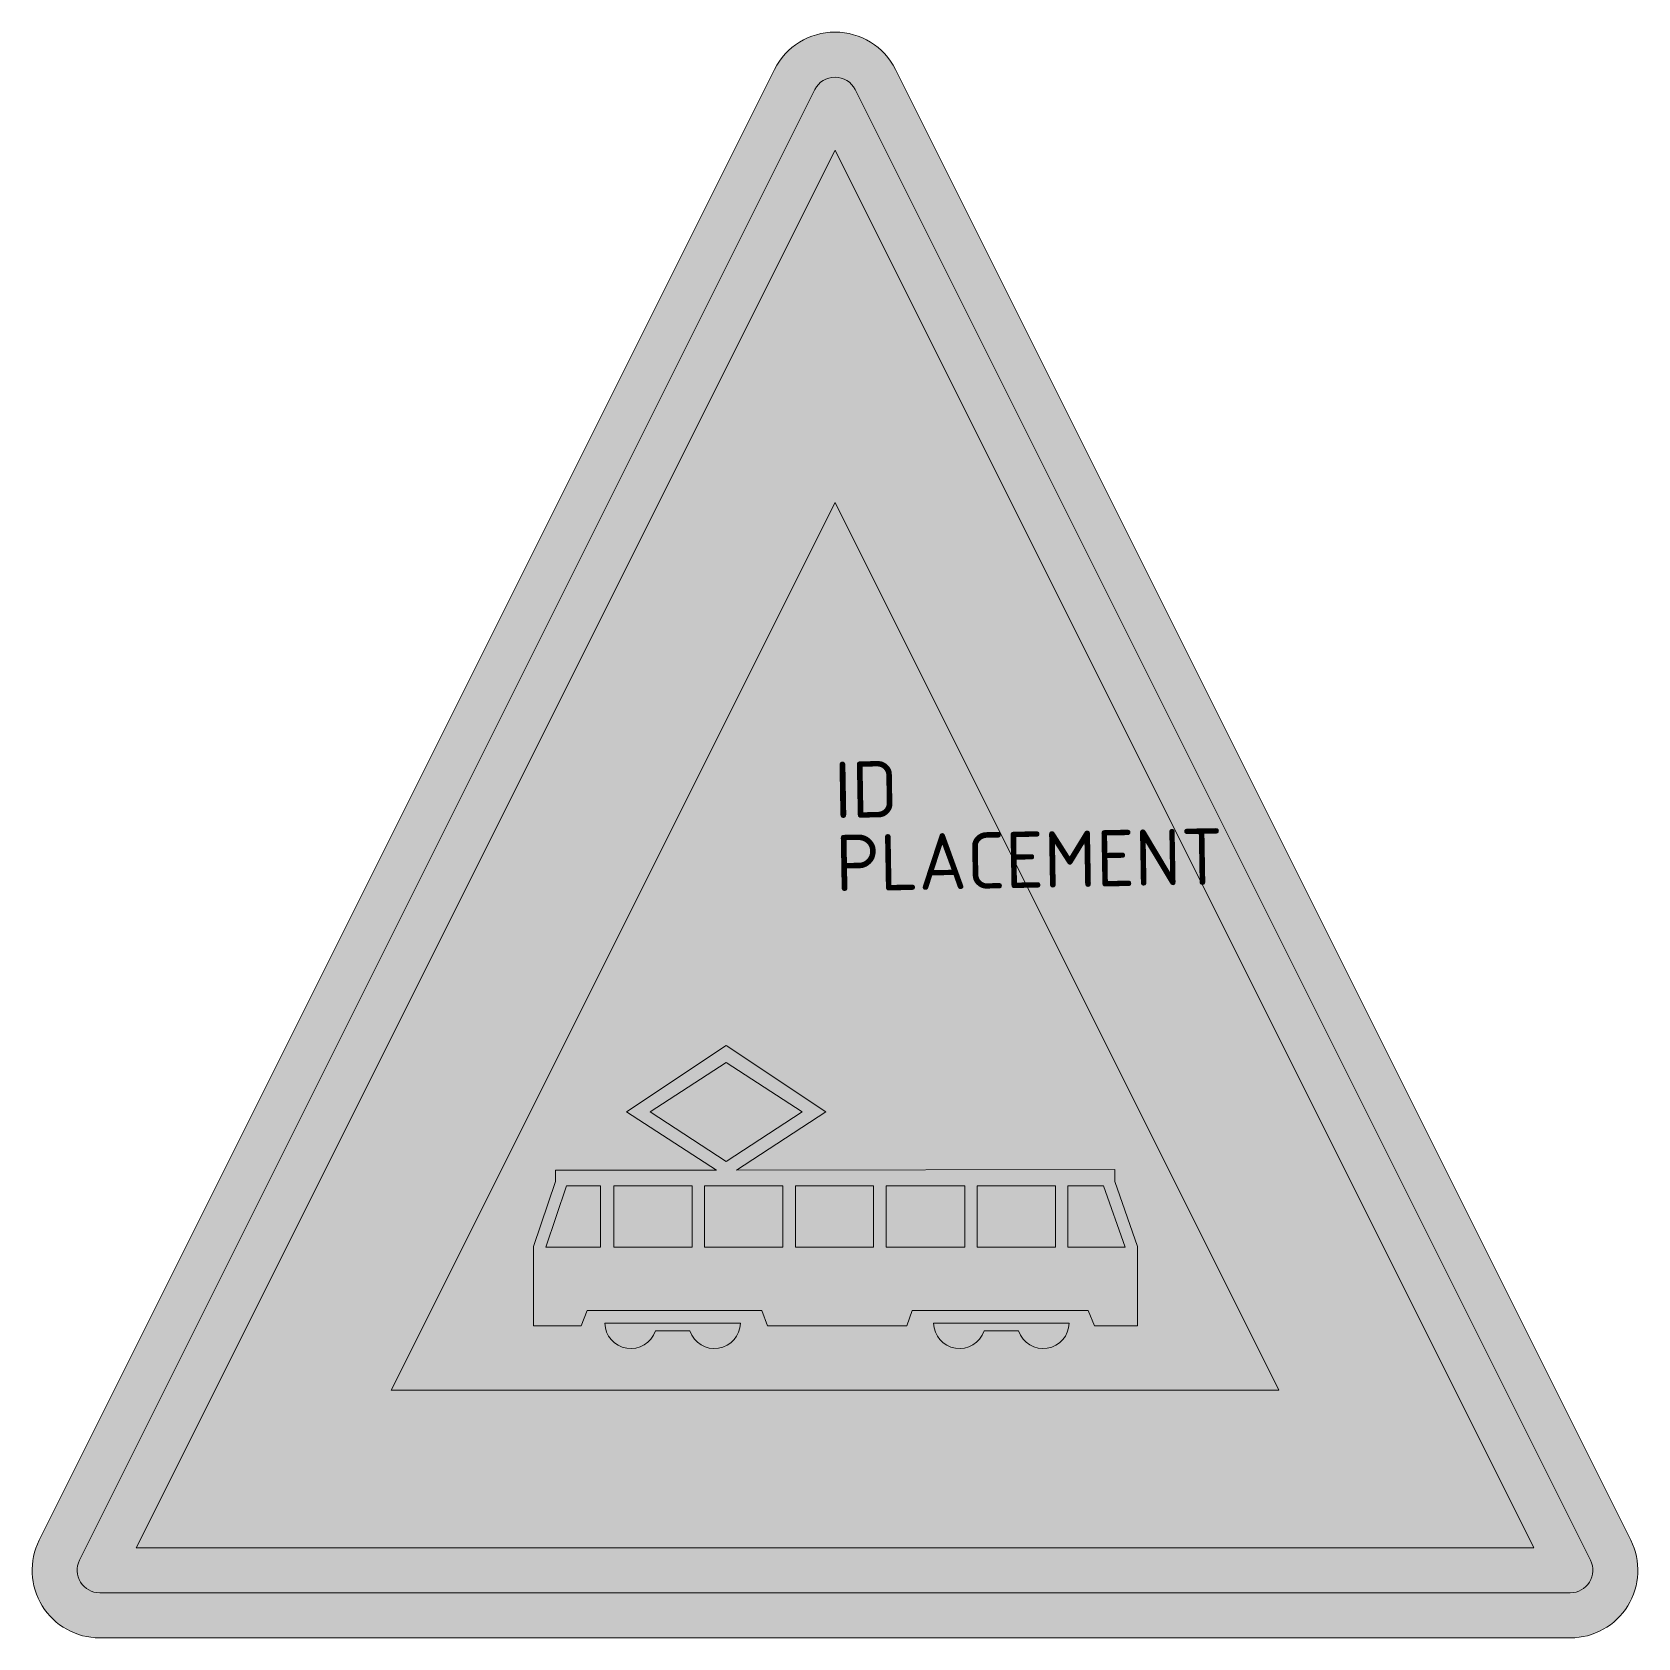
# Model space of a CAD drawing. Extents: x -3.56 to 3.56, y -3.56 to 3.56.
import ezdxf
from ezdxf.enums import TextEntityAlignment as Align

# ---------------------------------------------------------------- set-up
doc = ezdxf.new("R2010")
doc.units = 0
doc.styles.add('NLCS-ISO', font='NLCS-ISO.ttf', dxfattribs={"height": 0.25})

msp = doc.modelspace()

# ---------------------------------------------------------------- hatches: boundary and pattern name
at = {"true_color": 0xbb1e10}
h = msp.add_hatch(color=22, dxfattribs=at)
h.dxf.hatch_style = 1
h.paths.add_polyline_path([(0, -3.3646), (-3.2646, -3.3646, -0.557537), (-3.354, -3.2199), (-0.0894, 3.3093, -0.284079), (0, 3.3646), (0, 3.5646, 0.284079), (-0.2683, 3.3988), (-3.5329, -3.1304, 0.557537), (-3.2646, -3.5646), (0, -3.5646)])
h = msp.add_hatch(color=22, dxfattribs=at)
h.dxf.hatch_style = 1
h.paths.add_polyline_path([(3.5329, -3.1304), (0.2683, 3.3988, 0.284079), (0, 3.5646), (0, 3.3646, -0.284079), (0.0894, 3.3093), (3.354, -3.2199, -0.557537), (3.2646, -3.3646), (0, -3.3646), (0, -3.5646), (3.2646, -3.5646, 0.557537)])
at = {"true_color": 0xf1f0ea}
h = msp.add_hatch(color=7, dxfattribs=at)
h.dxf.hatch_style = 1
h.paths.add_polyline_path([(0, 3.041), (0, 3.3646, 0.284079), (-0.0894, 3.3093), (-3.354, -3.2199, 0.557537), (-3.2646, -3.3646), (0, -3.3646), (0, -3.1646), (-3.1028, -3.1646)])
h = msp.add_hatch(color=7, dxfattribs=at)
h.dxf.hatch_style = 1
h.paths.add_polyline_path([(0.0894, 3.3093, 0.284079), (0, 3.3646), (0, 3.041), (3.1028, -3.1646), (0, -3.1646), (0, -3.3646), (3.2646, -3.3646, 0.557537), (3.354, -3.2199)])
at = {"true_color": 0xbb1e10}
h = msp.add_hatch(color=22, dxfattribs=at)
h.dxf.hatch_style = 1
h.paths.add_polyline_path([(0, 3.041), (-3.1028, -3.1646), (0, -3.1646), (0, -2.4646), (-1.9702, -2.4646), (0, 1.4757)], flags=17)
h = msp.add_hatch(color=22, dxfattribs=at)
h.dxf.hatch_style = 1
h.paths.add_polyline_path([(0, 3.041), (0, 1.4757), (1.9702, -2.4646), (0, -2.4646), (0, -3.1646), (3.1028, -3.1646)], flags=17)
at = {"true_color": 0xf1f0ea}
h = msp.add_hatch(color=7, dxfattribs=at)
h.dxf.hatch_style = 1
h.paths.add_polyline_path([(0, 1.4757), (-1.9702, -2.4646), (1.9702, -2.4646)])
h.paths.add_polyline_path([(-0.0403, -1.2284), (-0.4378, -1.4875), (1.243, -1.485), (1.243, -1.5379), (1.3436, -1.8272), (1.3436, -2.1795), (1.1524, -2.1795), (1.1247, -2.1116), (0.3422, -2.1116), (0.3196, -2.1795), (-0.2994, -2.1795), (-0.3246, -2.1116), (-1.0996, -2.1116), (-1.1272, -2.1795), (-1.3386, -2.1795), (-1.3386, -1.8272), (-1.2405, -1.5379), (-1.2405, -1.4875), (-0.5259, -1.4875), (-0.9259, -1.2284), (-0.4831, -0.934)], flags=16)
h.paths.add_polyline_path([(-0.1459, -1.2284), (-0.4831, -1.4498), (-0.8203, -1.2284), (-0.4831, -1.0095)], flags=0)
h.paths.add_polyline_path([(-0.2315, -1.558), (-0.2315, -1.8297), (-0.5787, -1.8297), (-0.5787, -1.558)], flags=0)
h.paths.add_polyline_path([(-0.1761, -1.558), (0.1711, -1.558), (0.1711, -1.8297), (-0.1761, -1.8297)], flags=0)
h.paths.add_polyline_path([(-0.6341, -1.558), (-0.6341, -1.8297), (-0.9813, -1.8297), (-0.9813, -1.558)], flags=0)
h.paths.add_polyline_path([(0.2265, -1.558), (0.5762, -1.558), (0.5762, -1.8297), (0.2265, -1.8297)], flags=0)
h.paths.add_polyline_path([(-1.0417, -1.558), (-1.0417, -1.8297), (-1.2832, -1.8297), (-1.1927, -1.558)], flags=0)
h.paths.add_polyline_path([(0.6316, -1.558), (0.9788, -1.558), (0.9788, -1.8297), (0.6316, -1.8297)], flags=0)
h.paths.add_polyline_path([(-0.4202, -2.1669, -0.841604), (-0.6441, -2.2021), (-0.7976, -2.2021, -0.841709), (-1.0216, -2.1669)], flags=16)
h.paths.add_polyline_path([(1.0342, -1.558), (1.1927, -1.558), (1.2883, -1.8297), (1.0342, -1.8297)], flags=0)
h.paths.add_polyline_path([(0.4378, -2.1669), (1.0392, -2.1669, -0.841604), (0.8153, -2.2021), (0.6618, -2.2021, -0.841709)], flags=16)
at = {"true_color": 0x2a292a}
h = msp.add_hatch(color=250, dxfattribs=at)
h.dxf.hatch_style = 1
h.paths.add_polyline_path([(1.243, -1.485), (-0.4378, -1.4875), (-0.0403, -1.2284), (-0.4831, -0.934), (-0.9259, -1.2284), (-0.5259, -1.4875), (-1.2405, -1.4875), (-1.2405, -1.5379), (-1.3386, -1.8272), (-1.3386, -2.1795), (-1.1272, -2.1795), (-1.0996, -2.1116), (-0.3246, -2.1116), (-0.2994, -2.1795), (0.3196, -2.1795), (0.3422, -2.1116), (1.1247, -2.1116), (1.1524, -2.1795), (1.3436, -2.1795), (1.3436, -1.8272), (1.243, -1.5379)])
h.paths.add_polyline_path([(-0.2315, -1.558), (-0.2315, -1.8297), (-0.5787, -1.8297), (-0.5787, -1.558)], flags=16)
h.paths.add_polyline_path([(-0.4831, -1.4498), (-0.8203, -1.2284), (-0.4831, -1.0095), (-0.1459, -1.2284)], flags=16)
h.paths.add_polyline_path([(-0.6341, -1.558), (-0.6341, -1.8297), (-0.9813, -1.8297), (-0.9813, -1.558)], flags=16)
h.paths.add_polyline_path([(-0.1761, -1.558), (0.1711, -1.558), (0.1711, -1.8297), (-0.1761, -1.8297)], flags=16)
h.paths.add_polyline_path([(-1.0417, -1.558), (-1.0417, -1.8297), (-1.2832, -1.8297), (-1.1927, -1.558)], flags=16)
h.paths.add_polyline_path([(0.2265, -1.558), (0.5762, -1.558), (0.5762, -1.8297), (0.2265, -1.8297)], flags=16)
h.paths.add_polyline_path([(0.6316, -1.558), (0.9788, -1.558), (0.9788, -1.8297), (0.6316, -1.8297)], flags=16)
h.paths.add_polyline_path([(1.0342, -1.558), (1.1927, -1.558), (1.2883, -1.8297), (1.0342, -1.8297)], flags=16)
at = {"true_color": 0xf1f0ea}
h = msp.add_hatch(color=7, dxfattribs=at)
h.dxf.hatch_style = 1
h.paths.add_polyline_path([(-0.4831, -1.0095), (-0.8203, -1.2284), (-0.4831, -1.4498), (-0.1459, -1.2284)])
h = msp.add_hatch(color=7, dxfattribs=at)
h.dxf.hatch_style = 1
h.paths.add_polyline_path([(-1.0417, -1.558), (-1.1927, -1.558), (-1.2832, -1.8297), (-1.0417, -1.8297)])
h = msp.add_hatch(color=7, dxfattribs=at)
h.dxf.hatch_style = 1
h.paths.add_polyline_path([(-0.6341, -1.558), (-0.9813, -1.558), (-0.9813, -1.8297), (-0.6341, -1.8297)])
h = msp.add_hatch(color=7, dxfattribs=at)
h.dxf.hatch_style = 1
h.paths.add_polyline_path([(-0.2315, -1.558), (-0.5787, -1.558), (-0.5787, -1.8297), (-0.2315, -1.8297)])
h = msp.add_hatch(color=7, dxfattribs=at)
h.dxf.hatch_style = 1
h.paths.add_polyline_path([(0.1711, -1.558), (-0.1761, -1.558), (-0.1761, -1.8297), (0.1711, -1.8297)])
h = msp.add_hatch(color=7, dxfattribs=at)
h.dxf.hatch_style = 1
h.paths.add_polyline_path([(0.5762, -1.558), (0.2265, -1.558), (0.2265, -1.8297), (0.5762, -1.8297)])
h = msp.add_hatch(color=7, dxfattribs=at)
h.dxf.hatch_style = 1
h.paths.add_polyline_path([(0.9788, -1.558), (0.6316, -1.558), (0.6316, -1.8297), (0.9788, -1.8297)])
h = msp.add_hatch(color=7, dxfattribs=at)
h.dxf.hatch_style = 1
h.paths.add_polyline_path([(1.1927, -1.558), (1.0342, -1.558), (1.0342, -1.8297), (1.2883, -1.8297)])
at = {"true_color": 0x2a292a}
h = msp.add_hatch(color=250, dxfattribs=at)
h.dxf.hatch_style = 1
h.paths.add_polyline_path([(-0.4202, -2.1669), (-1.0216, -2.1669, 0.841709), (-0.7976, -2.2021), (-0.6441, -2.2021, 0.841604)])
h = msp.add_hatch(color=250, dxfattribs=at)
h.dxf.hatch_style = 1
h.paths.add_polyline_path([(1.0392, -2.1669), (0.4378, -2.1669, 0.841709), (0.6618, -2.2021), (0.8153, -2.2021, 0.841604)])

# ---------------------------------------------------------------- linework, layer by layer
at = {"color": 22, "lineweight": 0, "true_color": 0xbb1e10}
msp.add_lwpolyline([(3.5329, -3.1304), (0.2683, 3.3988, 0.618034), (-0.2683, 3.3988), (-3.5329, -3.1304, 0.557537), (-3.2646, -3.5646), (3.2646, -3.5646, 0.557537)], format="xyb", close=True, dxfattribs=at)
at = {"color": 7, "lineweight": 0, "true_color": 0xf1f0ea}
msp.add_lwpolyline([(3.354, -3.2199), (0.0894, 3.3093, 0.618034), (-0.0894, 3.3093), (-3.354, -3.2199, 0.557537), (-3.2646, -3.3646), (3.2646, -3.3646, 0.557537)], format="xyb", close=True, dxfattribs=at)
for points in [[(3.1028, -3.1646), (0, 3.041), (-3.1028, -3.1646)], [(1.9702, -2.4646), (0, 1.4757), (-1.9702, -2.4646)]]:
    msp.add_lwpolyline(points, close=True, dxfattribs=at)
at = {"color": 250, "lineweight": 0, "true_color": 0x2a292a}
for points in [[(-0.4378, -1.4875), (-0.0403, -1.2284), (-0.4831, -0.934), (-0.9259, -1.2284), (-0.5259, -1.4875), (-1.2405, -1.4875), (-1.2405, -1.5379), (-1.3386, -1.8272), (-1.3386, -2.1795), (-1.1272, -2.1795), (-1.0996, -2.1116), (-0.3246, -2.1116), (-0.2994, -2.1795), (0.3196, -2.1795), (0.3422, -2.1116), (1.1247, -2.1116), (1.1524, -2.1795), (1.3436, -2.1795), (1.3436, -1.8272), (1.243, -1.5379), (1.243, -1.485), (-0.4378, -1.4875)], [(-0.4831, -1.4498), (-0.1459, -1.2284), (-0.4831, -1.0095), (-0.8203, -1.2284), (-0.4831, -1.4498)], [(-1.0417, -1.8297), (-1.0417, -1.558), (-1.1927, -1.558), (-1.2832, -1.8297), (-1.0417, -1.8297)], [(-0.9813, -1.8297), (-0.6341, -1.8297), (-0.6341, -1.558), (-0.9813, -1.558), (-0.9813, -1.8297)], [(-0.5787, -1.8297), (-0.2315, -1.8297), (-0.2315, -1.558), (-0.5787, -1.558), (-0.5787, -1.8297)], [(-0.1761, -1.8297), (0.1711, -1.8297), (0.1711, -1.558), (-0.1761, -1.558), (-0.1761, -1.8297)], [(0.2265, -1.8297), (0.5762, -1.8297), (0.5762, -1.558), (0.2265, -1.558), (0.2265, -1.8297)], [(0.6316, -1.8297), (0.9788, -1.8297), (0.9788, -1.558), (0.6316, -1.558), (0.6316, -1.8297)], [(1.2883, -1.8297), (1.1927, -1.558), (1.0342, -1.558), (1.0342, -1.8297), (1.2883, -1.8297)]]:
    msp.add_lwpolyline(points, dxfattribs=at)
for points in [[(-0.4202, -2.1669), (-1.0216, -2.1669, 0.841709), (-0.7976, -2.2021), (-0.6441, -2.2021, 0.841604), (-0.4202, -2.1669)], [(1.0392, -2.1669), (0.4378, -2.1669, 0.841709), (0.6618, -2.2021), (0.8153, -2.2021, 0.841604), (1.0392, -2.1669)]]:
    msp.add_lwpolyline(points, format="xyb", close=True, dxfattribs=at)

# ---------------------------------------------------------------- texts
at = {"style": 'NLCS-ISO'}
msp.add_attdef('ID', text='', height=0.25, rotation=1, dxfattribs=at).set_placement((0, 0), align=Align.BOTTOM_LEFT)
msp.add_attdef('PLACEMENT', text='', height=0.25, rotation=1, dxfattribs=at).set_placement((0, 0), align=Align.TOP_LEFT)

doc.saveas('drawing.dxf')
